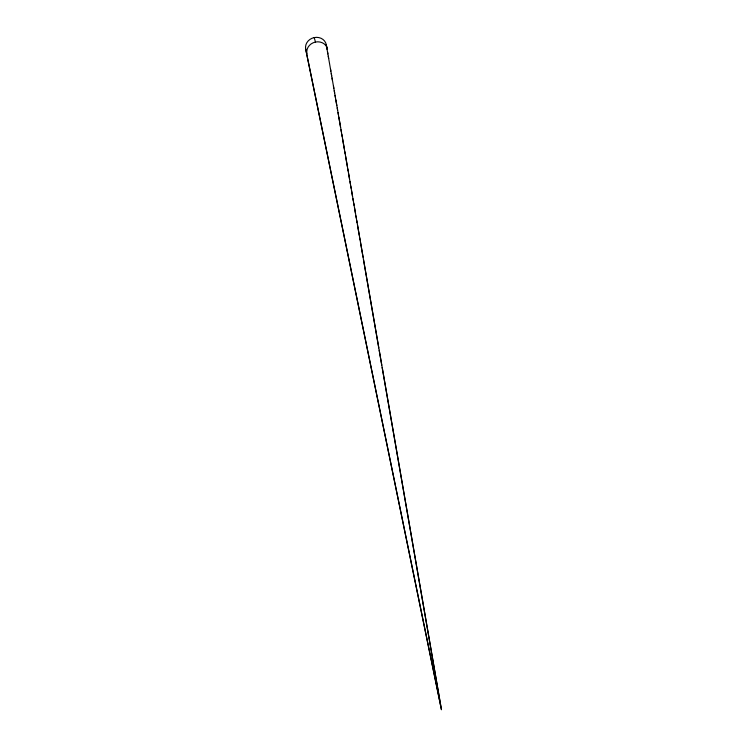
<?xml version="1.0" encoding="UTF-8"?>
<svg xmlns="http://www.w3.org/2000/svg" width="747" height="747" viewBox="0 0 747 747"><rect width="100%" height="100%" fill="white"/><g stroke="black" fill="none" stroke-linecap="round" stroke-linejoin="round"><path stroke-width="1.12" d="M326.29 44.764L441.44 709.65L305.663 49.013A10.533 9.459 -15.6 0 1 314.216 37.583A10.533 9.459 -15.6 0 1 326.29 44.764L327.083 49.358M314.216 37.583L315.467 42.047A10.533 9.459 -15.6 0 1 327.531 49.227M305.663 49.013L441.44 709.65L382.175 367.44M327.485 51.655L327.877 53.952M328.278 56.24L328.68 58.537M330.463 68.873L330.865 71.17M331.257 73.467L331.659 75.764M332.06 78.061L332.452 80.359M333.451 86.101L333.844 88.398M334.245 90.695L334.647 92.992M335.039 95.289L335.44 97.586M335.833 99.883L336.832 105.626M337.224 107.923L337.625 110.22M338.027 112.517L338.419 114.814M338.821 117.102L340.604 127.438M341.005 129.735L341.407 132.032M341.799 134.329L342.201 136.626M342.593 138.923L344.386 149.26M344.787 151.557L345.179 153.854M345.581 156.151L347.374 166.488M347.766 168.785L348.167 171.082M348.56 173.379L349.559 179.112M349.96 181.409L350.352 183.706M350.754 186.003L351.146 188.3M351.548 190.597L352.537 196.34M352.939 198.637L353.34 200.934M353.733 203.231L354.134 205.528M354.526 207.825L355.525 213.567M355.917 215.864L356.319 218.161M356.721 220.458L357.113 222.755M357.514 225.052L359.307 235.389M359.699 237.686L360.101 239.983M360.493 242.271L363.079 257.201M363.481 259.498L378.794 347.925M379.187 350.222L381.773 365.152M306.914 53.476A10.533 9.459 -15.6 0 1 315.467 42.047"/></g></svg>
